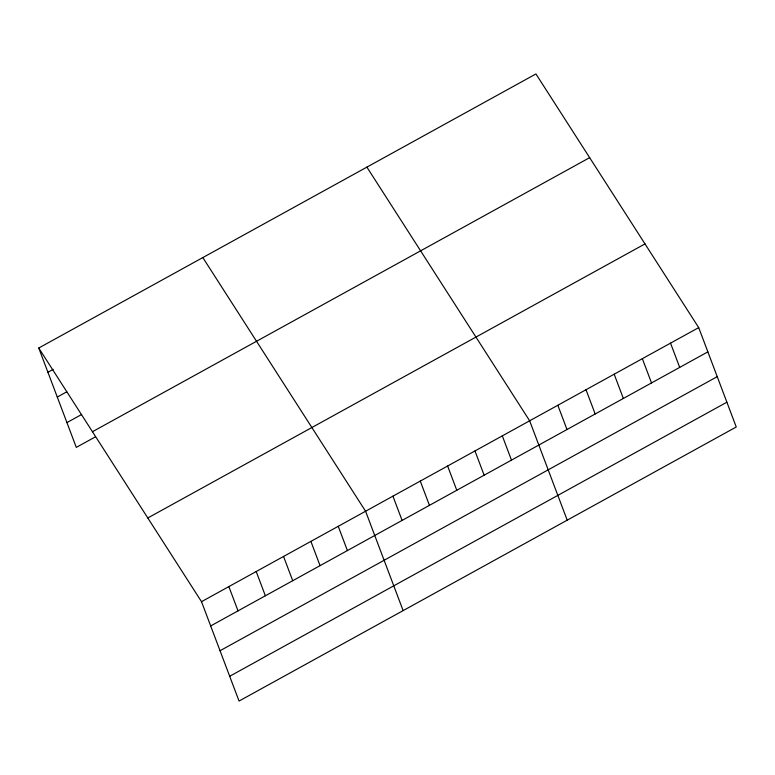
<?xml version="1.0" encoding="UTF-8"?>
<svg xmlns="http://www.w3.org/2000/svg" width="775" height="775" viewBox="0 0 775 775"><rect width="100%" height="100%" fill="white"/><g stroke="black" fill="none" stroke-linecap="round" stroke-linejoin="round"><path stroke-width="1.16" d="M38.75 348.014L535.942 73.945L698.701 327.612L736.25 426.986L239.058 701.055L201.51 601.681L38.75 348.014L76.299 447.388L95.228 436.955M47.914 372.271L53.175 369.365M57.282 397.052L66.747 391.84M66.931 422.598L81.656 414.48M92.457 431.723L589.649 157.654M147.802 517.971L644.984 243.902M201.51 601.681L698.701 327.612M210.674 625.938L707.866 351.869M220.042 650.729L717.233 376.66M229.7 676.275L726.882 402.196M366.895 167.129L529.654 420.796L567.203 520.17M202.818 257.571L365.587 511.238L403.136 610.613M670.53 343.141L679.694 367.398M642.349 358.68L651.513 382.927M614.178 374.209L623.342 398.466M586.007 389.738L595.171 413.995M557.826 405.267L567 429.524M502.307 435.87L511.481 460.127M474.968 450.943L484.133 475.201M447.621 466.017L456.785 490.275M420.273 481.091L429.437 505.348M392.925 496.165L402.099 520.422M338.239 526.312L347.403 550.57M310.891 541.386L320.056 565.643M283.553 556.46L292.718 580.717M256.205 571.533L265.37 595.791M228.858 586.607L238.022 610.865"/></g></svg>
